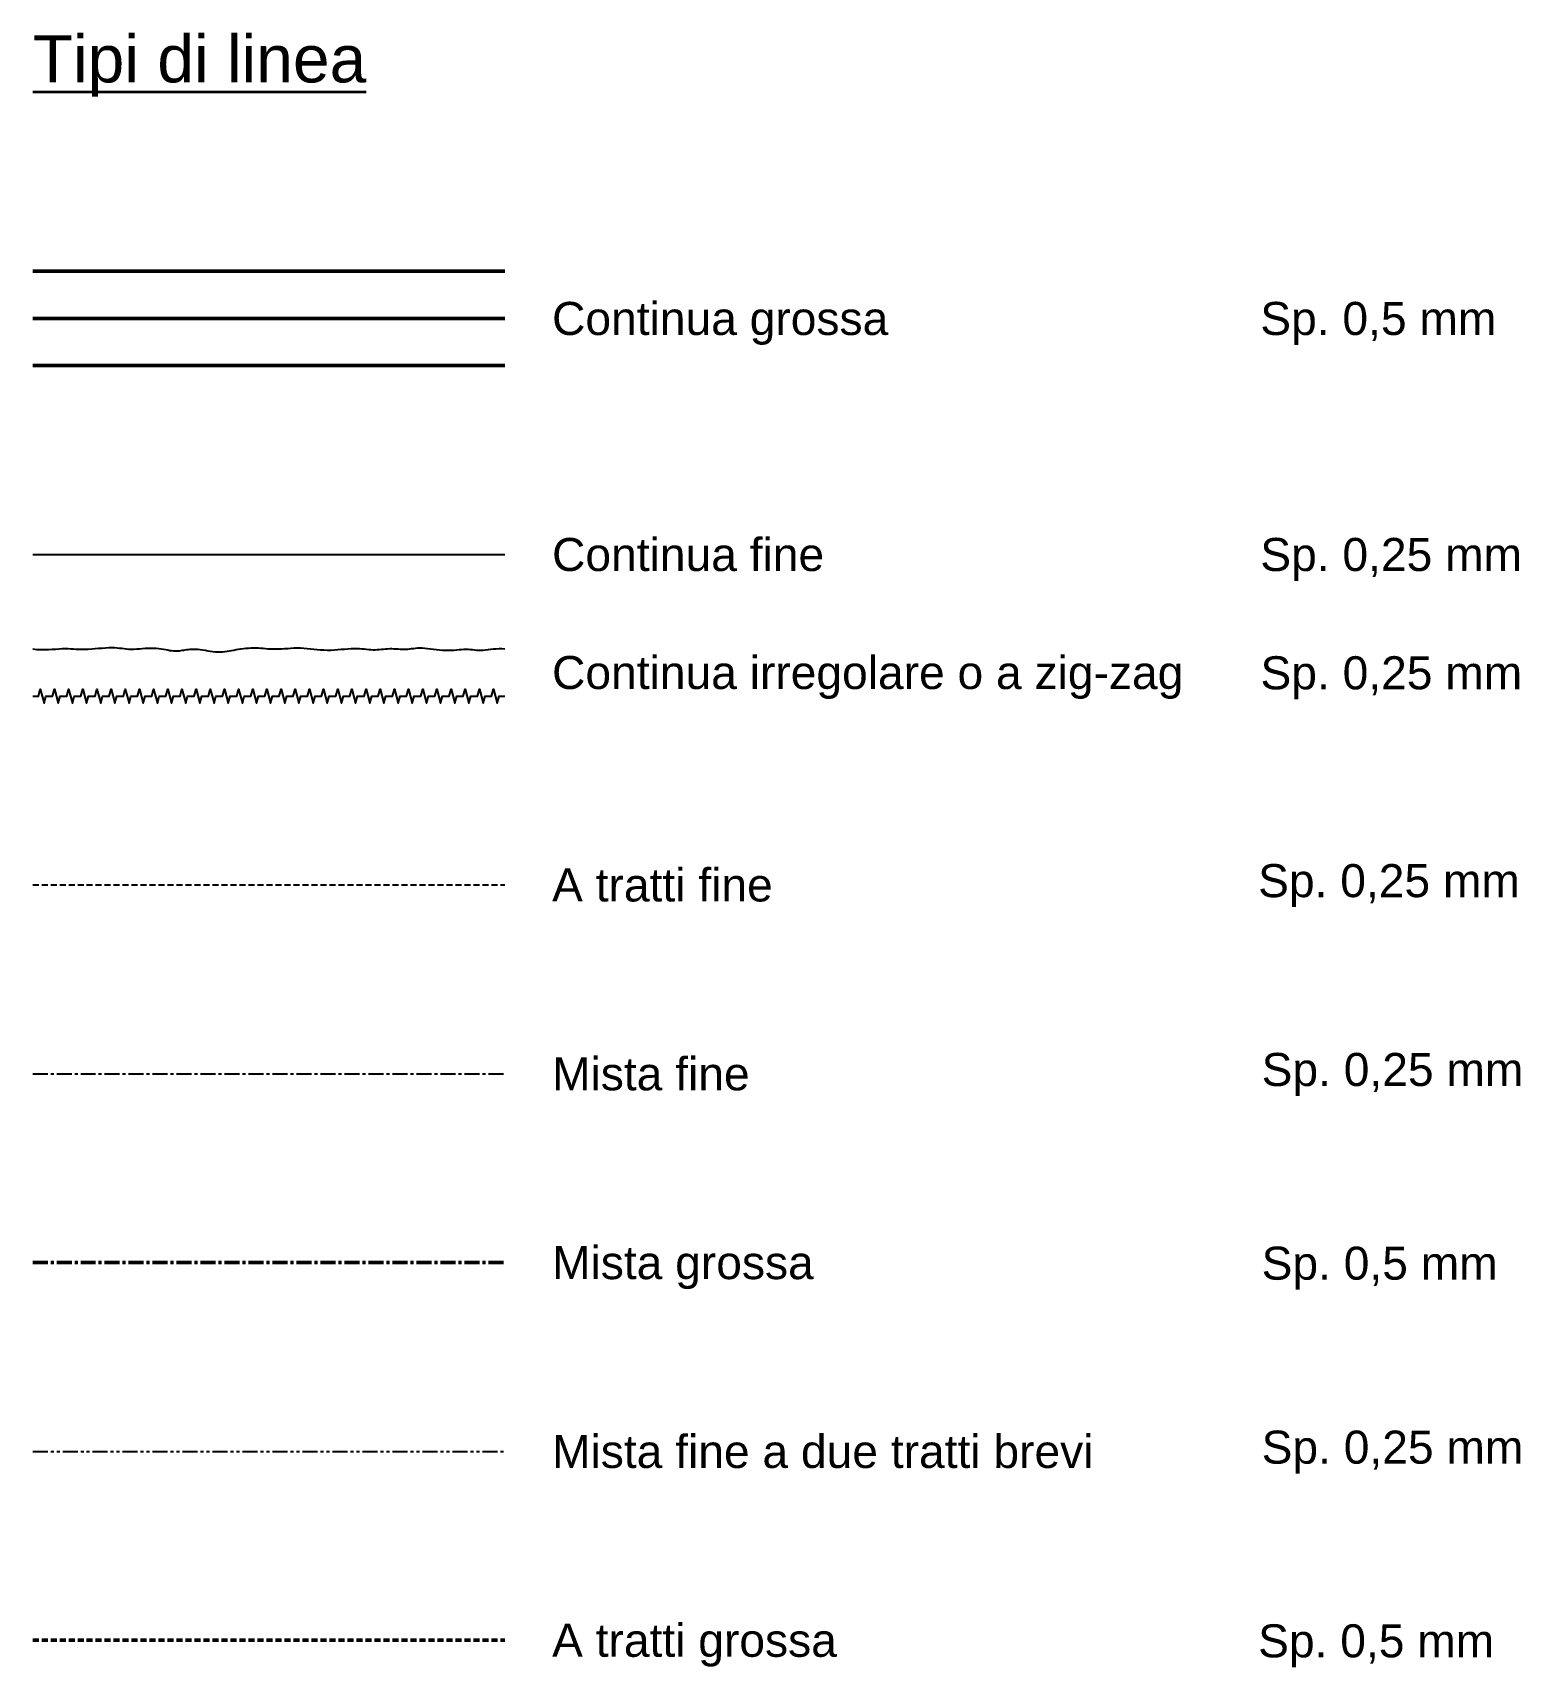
# Model space of a CAD drawing. Header units: millimetres. Extents: x 200 to 515, y -96 to 251.
import ezdxf
from ezdxf.enums import TextEntityAlignment as Align

# ---------------------------------------------------------------- set-up
doc = ezdxf.new("R2010")
doc.units = ezdxf.units.MM
doc.header["$LTSCALE"] = 0.1
for name, pattern in [('CENTER', [50.8, 31.75, -6.35, 6.35, -6.35]), ('DASHED', [19.05, 12.7, -6.35]), ('PHANTOM', [63.5, 31.75, -6.35, 6.35, -6.35, 6.35, -6.35])]:
    doc.linetypes.add(name, pattern=pattern)
for name, color, linetype, lineweight in [('ASSE', 4, 'CENTER', 25), ('CONTORNO1', 7, 'Continuous', 50), ('CONTORNO2', 14, 'Continuous', 50), ('CONTORNO3', 5, 'Continuous', 50), ('MISTA FINE', 3, 'PHANTOM', 25), ('NASCOSTA', 6, 'DASHED', 25), ('SOTTILE', 3, 'Continuous', 25), ('TESTO', 2, 'Continuous', 35)]:
    doc.layers.add(name, color=color, linetype=linetype, lineweight=lineweight)
doc.styles.get("Standard").update_dxf_attribs({"font": 'arial.ttf'})

msp = doc.modelspace()

# ---------------------------------------------------------------- linework, layer by layer
at = {"layer": 'ASSE'}
msp.add_line((200, 30), (300, 30), dxfattribs=at)
at = {"layer": 'CONTORNO1'}
msp.add_line((200, 200), (300, 200), dxfattribs=at)
at = {"layer": 'CONTORNO1', "linetype": 'CENTER'}
msp.add_line((200, -10), (300, -10), dxfattribs=at)
at = {"layer": 'CONTORNO1', "linetype": 'DASHED'}
msp.add_line((200, -90), (300, -90), dxfattribs=at)
at = {"layer": 'CONTORNO2'}
msp.add_line((200, 190), (300, 190), dxfattribs=at)
at = {"layer": 'CONTORNO3'}
msp.add_line((200, 180), (300, 180), dxfattribs=at)
at = {"layer": 'MISTA FINE'}
msp.add_line((200, -50), (300, -50), dxfattribs=at)
at = {"layer": 'NASCOSTA'}
msp.add_line((200, 70), (300, 70), dxfattribs=at)
at = {"layer": 'SOTTILE'}
msp.add_line((200, 140), (300, 140), dxfattribs=at)
for points in [[(200, 120), (200.88, 119.9), (201.74, 119.85), (202.57, 119.85), (203.37, 119.88), (204.14, 119.92), (204.89, 119.98), (205.59, 120.02), (206.26, 120.06), (206.9, 120.07), (207.5, 120.06), (208.09, 120.03), (208.66, 120), (209.24, 119.96), (209.83, 119.94), (210.45, 119.92), (211.09, 119.93), (211.77, 119.96), (212.49, 120), (213.22, 120.06), (213.96, 120.13), (214.7, 120.19), (215.41, 120.24), (216.1, 120.28), (216.75, 120.29), (217.34, 120.28), (217.89, 120.24), (218.41, 120.19), (218.91, 120.13), (219.4, 120.07), (219.89, 120.01), (220.39, 119.97), (220.91, 119.96), (221.45, 119.96), (222.03, 119.99), (222.62, 120.04), (223.22, 120.08), (223.83, 120.13), (224.43, 120.17), (225.03, 120.19), (225.61, 120.19), (226.17, 120.16), (226.71, 120.1), (227.22, 120.03), (227.71, 119.95), (228.18, 119.86), (228.62, 119.77), (229.04, 119.69), (229.43, 119.63), (229.8, 119.6), (230.14, 119.58), (230.47, 119.58), (230.79, 119.59), (231.09, 119.62), (231.39, 119.66), (231.69, 119.7), (232, 119.75), (232.31, 119.8), (232.63, 119.85), (232.97, 119.89), (233.33, 119.92), (233.7, 119.95), (234.1, 119.95), (234.53, 119.94), (234.99, 119.91), (235.47, 119.86), (235.99, 119.78), (236.52, 119.7), (237.07, 119.61), (237.62, 119.53), (238.17, 119.46), (238.71, 119.4), (239.23, 119.37), (239.74, 119.37), (240.23, 119.39), (240.71, 119.44), (241.17, 119.51), (241.64, 119.59), (242.11, 119.67), (242.59, 119.76), (243.07, 119.85), (243.57, 119.94), (244.09, 120.02), (244.62, 120.08), (245.15, 120.14), (245.68, 120.19), (246.22, 120.22), (246.75, 120.24), (247.28, 120.23), (247.79, 120.21), (248.31, 120.18), (248.82, 120.14), (249.33, 120.09), (249.86, 120.05), (250.39, 120.01), (250.94, 119.99), (251.51, 119.99), (252.11, 120), (252.72, 120.03), (253.36, 120.08), (254.01, 120.12), (254.67, 120.17), (255.35, 120.2), (256.04, 120.21), (256.73, 120.21), (257.42, 120.17), (258.12, 120.11), (258.82, 120.04), (259.52, 119.96), (260.24, 119.89), (260.95, 119.82), (261.68, 119.77), (262.41, 119.75), (263.15, 119.76), (263.89, 119.8), (264.63, 119.85), (265.36, 119.92), (266.07, 119.98), (266.76, 120.05), (267.42, 120.09), (268.05, 120.12), (268.64, 120.11), (269.2, 120.09), (269.72, 120.05), (270.22, 119.99), (270.7, 119.94), (271.17, 119.89), (271.62, 119.85), (272.07, 119.82), (272.51, 119.82), (272.95, 119.84), (273.4, 119.88), (273.84, 119.92), (274.28, 119.96), (274.72, 120.01), (275.17, 120.04), (275.61, 120.06), (276.06, 120.06), (276.5, 120.05), (276.94, 120.03), (277.38, 120), (277.82, 119.98), (278.24, 119.96), (278.66, 119.95), (279.07, 119.96), (279.46, 119.98), (279.85, 120.02), (280.25, 120.07), (280.65, 120.12), (281.07, 120.16), (281.51, 120.2), (281.98, 120.21), (282.48, 120.21), (283.03, 120.17), (283.61, 120.11), (284.23, 120.04), (284.86, 119.96), (285.5, 119.88), (286.15, 119.8), (286.8, 119.75), (287.43, 119.71), (288.05, 119.71), (288.65, 119.72), (289.23, 119.76), (289.78, 119.8), (290.32, 119.85), (290.84, 119.89), (291.34, 119.92), (291.81, 119.93), (292.27, 119.92), (292.72, 119.89), (293.15, 119.85), (293.58, 119.8), (294.02, 119.76), (294.46, 119.73), (294.93, 119.72), (295.41, 119.74), (295.92, 119.78), (296.46, 119.85), (297.01, 119.93), (297.59, 120), (298.18, 120.05), (298.78, 120.08), (299.39, 120.07), (300, 120)], [(200, 110), (201.2, 110), (201.6, 111.5), (202.4, 108.5), (202.8, 110), (204.2, 110), (204.6, 111.5), (205.4, 108.5), (205.8, 110), (207.2, 110), (207.6, 111.5), (208.4, 108.5), (208.8, 110), (210.2, 110), (210.6, 111.5), (211.4, 108.5), (211.8, 110), (213.2, 110), (213.6, 111.5), (214.4, 108.5), (214.8, 110), (216.2, 110), (216.6, 111.5), (217.4, 108.5), (217.8, 110), (219.2, 110), (219.6, 111.5), (220.4, 108.5), (220.8, 110), (222.2, 110), (222.6, 111.5), (223.4, 108.5), (223.8, 110), (225.2, 110), (225.6, 111.5), (226.4, 108.5), (226.8, 110), (228.2, 110), (228.6, 111.5), (229.4, 108.5), (229.8, 110), (231.2, 110), (231.6, 111.5), (232.4, 108.5), (232.8, 110), (234.2, 110), (234.6, 111.5), (235.4, 108.5), (235.8, 110), (237.2, 110), (237.6, 111.5), (238.4, 108.5), (238.8, 110), (240.2, 110), (240.6, 111.5), (241.4, 108.5), (241.8, 110), (243.2, 110), (243.6, 111.5), (244.4, 108.5), (244.8, 110), (246.2, 110), (246.6, 111.5), (247.4, 108.5), (247.8, 110), (249.2, 110), (249.6, 111.5), (250.4, 108.5), (250.8, 110), (252.2, 110), (252.6, 111.5), (253.4, 108.5), (253.8, 110), (255.2, 110), (255.6, 111.5), (256.4, 108.5), (256.8, 110), (258.2, 110), (258.6, 111.5), (259.4, 108.5), (259.8, 110), (261.2, 110), (261.6, 111.5), (262.4, 108.5), (262.8, 110), (264.2, 110), (264.6, 111.5), (265.4, 108.5), (265.8, 110), (267.2, 110), (267.6, 111.5), (268.4, 108.5), (268.8, 110), (270.2, 110), (270.6, 111.5), (271.4, 108.5), (271.8, 110), (273.2, 110), (273.6, 111.5), (274.4, 108.5), (274.8, 110), (276.2, 110), (276.6, 111.5), (277.4, 108.5), (277.8, 110), (279.2, 110), (279.6, 111.5), (280.4, 108.5), (280.8, 110), (282.2, 110), (282.6, 111.5), (283.4, 108.5), (283.8, 110), (285.2, 110), (285.6, 111.5), (286.4, 108.5), (286.8, 110), (288.2, 110), (288.6, 111.5), (289.4, 108.5), (289.8, 110), (291.2, 110), (291.6, 111.5), (292.4, 108.5), (292.8, 110), (294.2, 110), (294.6, 111.5), (295.4, 108.5), (295.8, 110), (297.2, 110), (297.6, 111.5), (298.4, 108.5), (298.8, 110), (300, 110)]]:
    msp.add_lwpolyline(points, dxfattribs=at)

# ---------------------------------------------------------------- texts
at = {"layer": 'TESTO'}
msp.add_text('%%uTipi di linea', height=10, dxfattribs=at).set_placement((200, 240))
for s, p in [('Continua grossa', (310, 190)), ('Sp. 0,5 mm', (460, 190)), ('Continua fine', (310, 140)), ('Sp. 0,25 mm', (460, 140)), ('Continua irregolare o a zig-zag', (310, 115)), ('Sp. 0,25 mm', (460.04, 114.94)), ('A tratti fine', (310, 70)), ('Sp. 0,25 mm', (459.54, 70.91)), ('Mista fine', (310, 30)), ('Sp. 0,25 mm', (460.28, 30.91)), ('Mista grossa', (310, -10)), ('Sp. 0,5 mm', (460.28, -10.12)), ('Mista fine a due tratti brevi', (310, -50)), ('Sp. 0,25 mm', (460.28, -49.09)), ('A tratti grossa', (310, -90)), ('Sp. 0,5 mm', (459.54, -90.12))]:
    msp.add_text(s, height=7, dxfattribs=at).set_placement(p, align=Align.MIDDLE_LEFT)

doc.saveas('drawing.dxf')
